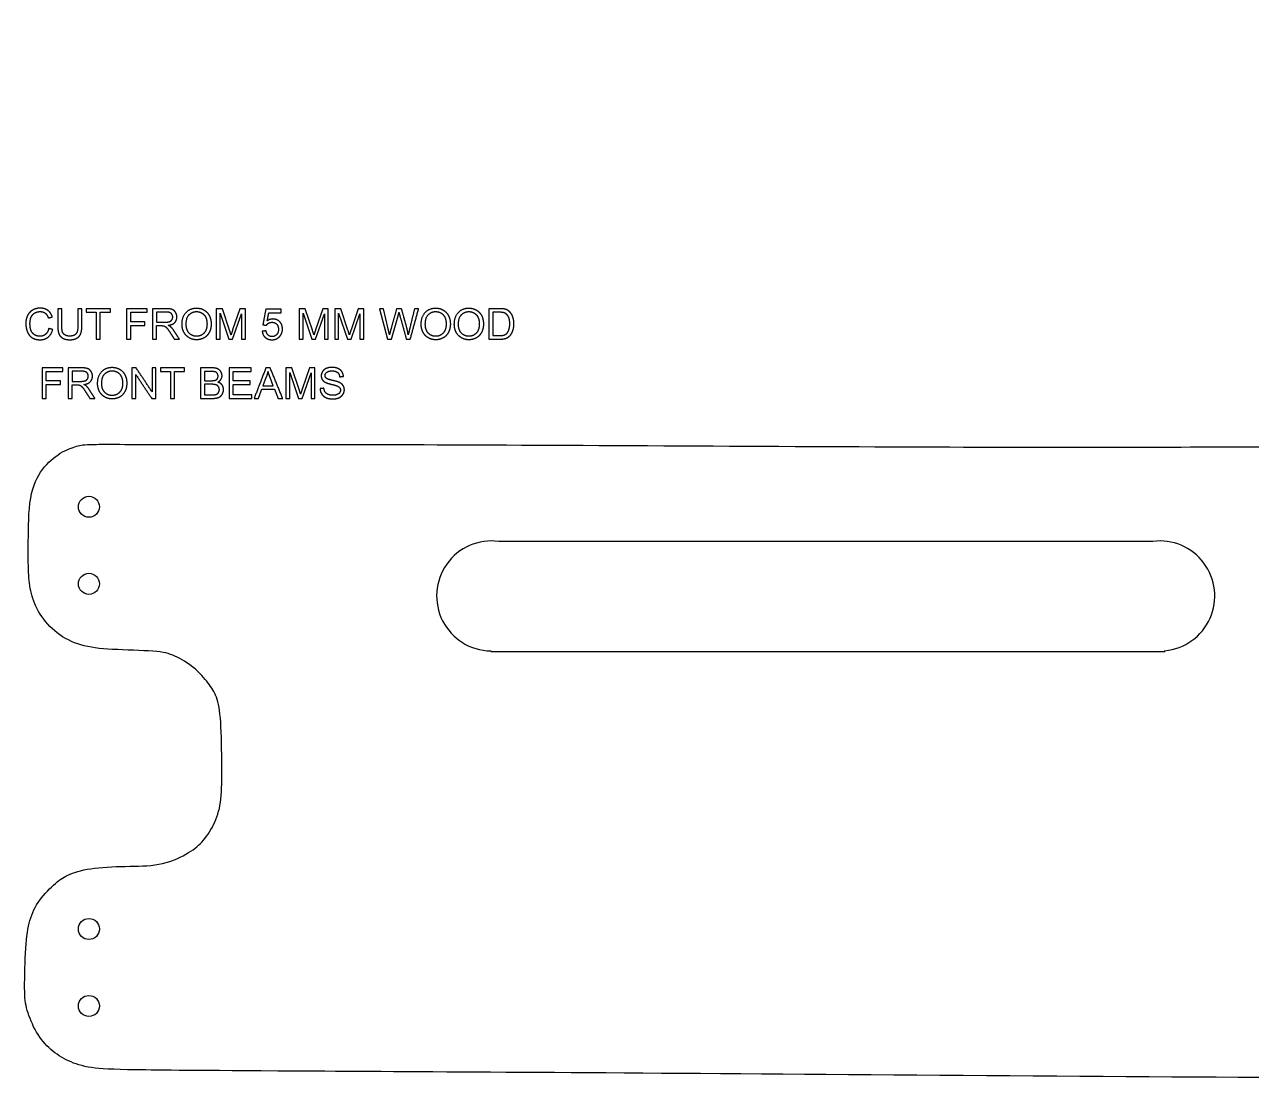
# Model space of a CAD drawing. Header units: millimetres. Extents: x -161 to 656, y -114 to 266.
# Drawn here: x -160.9 to 40, y 93.6 to 266.1 of the extents above; entities that cross this region are included whole.
import ezdxf

# ---------------------------------------------------------------- set-up
doc = ezdxf.new("R2010")
doc.units = ezdxf.units.MM
doc.layers.add('Layer 01', color=12, linetype='Continuous', true_color=0xc80000)
doc.layers.add('Layer 03', color=5, linetype='Continuous', true_color=0x0000ff)

msp = doc.modelspace()

# ---------------------------------------------------------------- linework, layer by layer
at = {"layer": 'Layer 01'}
for p, q in [((-151.53, 219.58), (-152.19, 219.58)), ((-152.19, 219.58), (-152.19, 216.69)), ((-151.53, 216.69), (-151.53, 219.58)), ((-137.74, 219.58), (-139.95, 219.58)), ((-139.95, 219.58), (-139.95, 214.58)), ((-137.71, 219.02), (-139.29, 219.02)), ((-139.29, 219.02), (-139.29, 217.37)), ((-128.52, 219.58), (-129.51, 219.58)), ((-129.51, 219.58), (-129.51, 214.58)), ((-127.34, 216.04), (-128.52, 219.58)), ((-125.64, 219.58), (-126.83, 216.1)), ((-124.75, 219.58), (-125.64, 219.58)), ((-124.75, 214.58), (-124.75, 219.58)), ((-114.94, 219.58), (-115.94, 219.58)), ((-115.94, 219.58), (-115.94, 214.58)), ((-113.76, 216.04), (-114.94, 219.58)), ((-112.06, 219.58), (-113.26, 216.1)), ((-111.17, 219.58), (-112.06, 219.58)), ((-111.17, 214.58), (-111.17, 219.58)), ((-109.13, 219.58), (-110.12, 219.58)), ((-110.12, 219.58), (-110.12, 214.58)), ((-107.95, 216.04), (-109.13, 219.58)), ((-106.25, 219.58), (-107.44, 216.1)), ((-105.36, 219.58), (-106.25, 219.58)), ((-105.36, 214.58), (-105.36, 219.58)), ((-102.13, 219.58), (-102.8, 219.58)), ((-102.8, 219.58), (-101.48, 214.58)), ((-101.37, 216.3), (-102.13, 219.58)), ((-83.18, 219.58), (-84.9, 219.58)), ((-84.9, 219.58), (-84.9, 214.58)), ((-139.29, 217.37), (-137.87, 217.37)), ((-128.88, 214.58), (-128.88, 218.83)), ((-128.88, 218.83), (-127.43, 214.58)), ((-126.84, 214.58), (-125.38, 218.76)), ((-125.38, 218.76), (-125.38, 214.58)), ((-115.3, 214.58), (-115.3, 218.83)), ((-115.3, 218.83), (-113.86, 214.58)), ((-113.26, 214.58), (-111.81, 218.76)), ((-111.81, 218.76), (-111.81, 214.58)), ((-109.49, 214.58), (-109.49, 218.83)), ((-109.49, 218.83), (-108.04, 214.58)), ((-107.45, 214.58), (-105.99, 218.76)), ((-105.99, 218.76), (-105.99, 214.58)), ((-100.8, 214.58), (-99.74, 218.39)), ((-83.19, 218.99), (-84.24, 218.99)), ((-84.24, 218.99), (-84.24, 215.17)), ((-139.29, 214.58), (-139.29, 216.8)), ((-139.29, 216.8), (-138.53, 216.8)), ((-84.24, 215.17), (-83.18, 215.17)), ((-139.95, 214.58), (-139.29, 214.58)), ((-129.51, 214.58), (-128.88, 214.58)), ((-127.43, 214.58), (-126.84, 214.58)), ((-125.38, 214.58), (-124.75, 214.58)), ((-115.94, 214.58), (-115.3, 214.58)), ((-113.86, 214.58), (-113.26, 214.58)), ((-111.81, 214.58), (-111.17, 214.58)), ((-110.12, 214.58), (-109.49, 214.58)), ((-108.04, 214.58), (-107.45, 214.58)), ((-105.99, 214.58), (-105.36, 214.58)), ((-101.48, 214.58), (-100.8, 214.58)), ((-84.9, 214.58), (-83.1, 214.58)), ((-151.56, 209.89), (-153.78, 209.89)), ((-153.78, 209.89), (-153.78, 204.89)), ((-151.54, 209.34), (-153.12, 209.34)), ((-153.12, 209.34), (-153.12, 207.68)), ((-130.23, 209.89), (-132.1, 209.89)), ((-132.1, 209.89), (-132.1, 204.89)), ((-130.44, 209.3), (-131.44, 209.3)), ((-131.44, 209.3), (-131.44, 207.79)), ((-117.13, 209.89), (-118.13, 209.89)), ((-118.13, 209.89), (-118.13, 204.89)), ((-117.49, 204.89), (-117.49, 209.14)), ((-117.49, 209.14), (-116.05, 204.89)), ((-115.95, 206.35), (-117.13, 209.89)), ((-114.25, 209.89), (-115.45, 206.41)), ((-115.45, 204.89), (-114, 209.07)), ((-113.36, 209.89), (-114.25, 209.89)), ((-114, 209.07), (-114, 204.89)), ((-113.36, 204.89), (-113.36, 209.89)), ((-153.12, 207.68), (-151.7, 207.68)), ((-153.12, 204.89), (-153.12, 207.11)), ((-153.12, 207.11), (-152.35, 207.11)), ((-131.44, 207.79), (-130.36, 207.79)), ((-130.29, 207.2), (-131.44, 207.2)), ((-131.44, 207.2), (-131.44, 205.48)), ((-121.32, 208.41), (-121.87, 206.94)), ((-120.18, 206.94), (-120.7, 208.33)), ((-131.44, 205.48), (-130.2, 205.48)), ((-121.87, 206.94), (-120.18, 206.94)), ((-153.78, 204.89), (-153.12, 204.89)), ((-132.1, 204.89), (-130.2, 204.89)), ((-118.13, 204.89), (-117.49, 204.89)), ((-116.05, 204.89), (-115.45, 204.89)), ((-114, 204.89), (-113.36, 204.89))]:
    msp.add_line(p, q, dxfattribs=at)
for points, knots in [([(-156.37, 218.21), (-156.57, 218.9), (-157.08, 219.28), (-157.6, 219.66), (-158.35, 219.66), (-159.01, 219.66), (-159.56, 219.36), (-160.11, 219.06), (-160.41, 218.48), (-160.7, 217.9), (-160.7, 217.12), (-160.7, 216.4), (-160.44, 215.78), (-160.18, 215.15), (-159.67, 214.82), (-159.16, 214.49), (-158.36, 214.49), (-157.58, 214.49), (-157.04, 214.92), (-156.5, 215.35), (-156.29, 216.16)], [-21, -21, -21, -20, -20, -19, -19, -18, -18, -17, -17, -16, -16, -15, -15, -14, -14, -13, -13, -12, -12, -11, -11, -11]), ([(-156.95, 216.33), (-157.08, 215.7), (-157.47, 215.38), (-157.85, 215.06), (-158.41, 215.06), (-158.87, 215.06), (-159.26, 215.3), (-159.65, 215.53), (-159.84, 216.01), (-160.02, 216.48), (-160.02, 217.12), (-160.02, 217.61), (-159.87, 218.08), (-159.71, 218.54), (-159.32, 218.82), (-158.94, 219.1), (-158.36, 219.1), (-157.86, 219.1), (-157.53, 218.85), (-157.2, 218.6), (-157.02, 218.05)], [-32, -32, -32, -31, -31, -30, -30, -29, -29, -28, -28, -27, -27, -26, -26, -25, -25, -24, -24, -23, -23, -22, -22, -22]), ([(-137.87, 217.37), (-137.42, 217.37), (-137.16, 217.47), (-136.91, 217.56), (-136.77, 217.77), (-136.64, 217.97), (-136.64, 218.21), (-136.64, 218.57), (-136.9, 218.8), (-137.16, 219.02), (-137.71, 219.02)], [1, 1, 1, 2, 2, 3, 3, 4, 4, 5, 5, 6, 6, 6]), ([(-137.37, 216.85), (-136.65, 216.95), (-136.3, 217.32), (-135.96, 217.68), (-135.96, 218.21), (-135.96, 218.63), (-136.17, 218.97), (-136.38, 219.31), (-136.72, 219.44), (-137.07, 219.58), (-137.74, 219.58)], [-7, -7, -7, -6, -6, -5, -5, -4, -4, -3, -3, -2, -2, -2]), ([(-135.12, 217.01), (-135.12, 216.36), (-134.84, 215.77), (-134.55, 215.18), (-134, 214.84), (-133.44, 214.49), (-132.74, 214.49), (-132.08, 214.49), (-131.52, 214.8), (-130.96, 215.11), (-130.65, 215.71), (-130.35, 216.31), (-130.35, 217.07), (-130.35, 217.82), (-130.64, 218.41), (-130.93, 219), (-131.48, 219.33), (-132.04, 219.67), (-132.73, 219.67), (-133.79, 219.67), (-134.46, 218.96), (-135.12, 218.26), (-135.12, 217.01)], [-11, -11, -11, -10, -10, -9, -9, -8, -8, -7, -7, -6, -6, -5, -5, -4, -4, -3, -3, -2, -2, -1, -1, 0, 0, 0]), ([(-134.44, 217), (-134.44, 216.1), (-133.96, 215.58), (-133.47, 215.06), (-132.74, 215.06), (-131.99, 215.06), (-131.51, 215.59), (-131.03, 216.11), (-131.03, 217.07), (-131.03, 217.68), (-131.23, 218.14), (-131.44, 218.59), (-131.84, 218.85), (-132.23, 219.1), (-132.73, 219.1), (-133.43, 219.1), (-133.94, 218.61), (-134.44, 218.13), (-134.44, 217)], [0, 0, 0, 1, 1, 2, 2, 3, 3, 4, 4, 5, 5, 6, 6, 7, 7, 8, 8, 9, 9, 9]), ([(-95.96, 217.01), (-95.96, 216.36), (-95.68, 215.77), (-95.39, 215.18), (-94.84, 214.84), (-94.28, 214.49), (-93.57, 214.49), (-92.92, 214.49), (-92.36, 214.8), (-91.8, 215.11), (-91.49, 215.71), (-91.18, 216.31), (-91.18, 217.07), (-91.18, 217.82), (-91.48, 218.41), (-91.77, 219), (-92.32, 219.33), (-92.88, 219.67), (-93.57, 219.67), (-94.63, 219.67), (-95.3, 218.96), (-95.96, 218.26), (-95.96, 217.01)], [-11, -11, -11, -10, -10, -9, -9, -8, -8, -7, -7, -6, -6, -5, -5, -4, -4, -3, -3, -2, -2, -1, -1, 0, 0, 0]), ([(-95.28, 217), (-95.28, 216.1), (-94.8, 215.58), (-94.31, 215.06), (-93.58, 215.06), (-92.83, 215.06), (-92.35, 215.59), (-91.87, 216.11), (-91.87, 217.07), (-91.87, 217.68), (-92.07, 218.14), (-92.28, 218.59), (-92.68, 218.85), (-93.07, 219.1), (-93.57, 219.1), (-94.27, 219.1), (-94.78, 218.61), (-95.28, 218.13), (-95.28, 217)], [0, 0, 0, 1, 1, 2, 2, 3, 3, 4, 4, 5, 5, 6, 6, 7, 7, 8, 8, 9, 9, 9]), ([(-90.53, 217.01), (-90.53, 216.36), (-90.25, 215.77), (-89.96, 215.18), (-89.41, 214.84), (-88.85, 214.49), (-88.14, 214.49), (-87.49, 214.49), (-86.93, 214.8), (-86.37, 215.11), (-86.06, 215.71), (-85.76, 216.31), (-85.76, 217.07), (-85.76, 217.82), (-86.05, 218.41), (-86.34, 219), (-86.89, 219.33), (-87.45, 219.67), (-88.14, 219.67), (-89.2, 219.67), (-89.87, 218.96), (-90.53, 218.26), (-90.53, 217.01)], [-11, -11, -11, -10, -10, -9, -9, -8, -8, -7, -7, -6, -6, -5, -5, -4, -4, -3, -3, -2, -2, -1, -1, 0, 0, 0]), ([(-89.85, 217), (-89.85, 216.1), (-89.37, 215.58), (-88.88, 215.06), (-88.15, 215.06), (-87.4, 215.06), (-86.92, 215.59), (-86.44, 216.11), (-86.44, 217.07), (-86.44, 217.68), (-86.64, 218.14), (-86.85, 218.59), (-87.25, 218.85), (-87.64, 219.1), (-88.14, 219.1), (-88.84, 219.1), (-89.35, 218.61), (-89.85, 218.13), (-89.85, 217)], [0, 0, 0, 1, 1, 2, 2, 3, 3, 4, 4, 5, 5, 6, 6, 7, 7, 8, 8, 9, 9, 9]), ([(-83.1, 214.58), (-82.65, 214.58), (-82.3, 214.67), (-81.95, 214.75), (-81.7, 214.92), (-81.45, 215.08), (-81.25, 215.37), (-81.04, 215.66), (-80.91, 216.1), (-80.77, 216.54), (-80.77, 217.11), (-80.77, 217.77), (-80.97, 218.29), (-81.16, 218.81), (-81.56, 219.15), (-81.86, 219.41), (-82.29, 219.51), (-82.6, 219.58), (-83.18, 219.58)], [-11, -11, -11, -10, -10, -9, -9, -8, -8, -7, -7, -6, -6, -5, -5, -4, -4, -3, -3, -2, -2, -2]), ([(-121.99, 215.89), (-121.93, 215.26), (-121.5, 214.88), (-121.07, 214.49), (-120.38, 214.49), (-119.55, 214.49), (-119.07, 215.1), (-118.68, 215.6), (-118.68, 216.27), (-118.68, 216.99), (-119.13, 217.44), (-119.58, 217.89), (-120.23, 217.89), (-120.72, 217.89), (-121.17, 217.58)], [-29, -29, -29, -28, -28, -27, -27, -26, -26, -25, -25, -24, -24, -23, -23, -22, -22, -22]), ([(-121.3, 216.87), (-121.17, 217.08), (-120.93, 217.22), (-120.69, 217.35), (-120.39, 217.35), (-119.92, 217.35), (-119.62, 217.05), (-119.33, 216.74), (-119.33, 216.22), (-119.33, 215.67), (-119.63, 215.33), (-119.94, 215), (-120.38, 215), (-120.75, 215), (-121.01, 215.24), (-121.27, 215.47), (-121.35, 215.94)], [-16, -16, -16, -15, -15, -14, -14, -13, -13, -12, -12, -11, -11, -10, -10, -9, -9, -8, -8, -8]), ([(-83.18, 215.17), (-82.68, 215.17), (-82.4, 215.26), (-82.12, 215.35), (-81.95, 215.52), (-81.72, 215.76), (-81.59, 216.15), (-81.45, 216.55), (-81.45, 217.12), (-81.45, 217.9), (-81.71, 218.32), (-81.97, 218.74), (-82.34, 218.88), (-82.6, 218.99), (-83.19, 218.99)], [1, 1, 1, 2, 2, 3, 3, 4, 4, 5, 5, 6, 6, 7, 7, 8, 8, 8]), ([(-155.46, 216.69), (-155.46, 215.9), (-155.27, 215.44), (-155.08, 214.98), (-154.63, 214.74), (-154.19, 214.49), (-153.49, 214.49), (-152.76, 214.49), (-152.32, 214.77), (-151.87, 215.05), (-151.7, 215.49), (-151.53, 215.94), (-151.53, 216.69)], [-8, -8, -8, -7, -7, -6, -6, -5, -5, -4, -4, -3, -3, -2, -2, -2]), ([(-152.19, 216.69), (-152.19, 215.75), (-152.5, 215.42), (-152.81, 215.09), (-153.54, 215.09), (-153.97, 215.09), (-154.26, 215.26), (-154.56, 215.43), (-154.68, 215.73), (-154.8, 216.04), (-154.8, 216.69)], [-16, -16, -16, -15, -15, -14, -14, -13, -13, -12, -12, -11, -11, -11]), ([(-138.16, 216.77), (-138, 216.74), (-137.86, 216.64), (-137.71, 216.55), (-137.52, 216.31), (-137.33, 216.07), (-137.04, 215.62)], [-15, -15, -15, -14, -14, -13, -13, -12, -12, -12]), ([(-136.42, 215.94), (-136.68, 216.34), (-136.97, 216.6), (-137.11, 216.73), (-137.37, 216.85)], [-9, -9, -9, -8, -8, -7, -7, -7]), ([(-151.7, 207.68), (-151.24, 207.68), (-150.99, 207.78), (-150.73, 207.87), (-150.6, 208.08), (-150.47, 208.28), (-150.47, 208.52), (-150.47, 208.88), (-150.72, 209.11), (-150.98, 209.34), (-151.54, 209.34)], [1, 1, 1, 2, 2, 3, 3, 4, 4, 5, 5, 6, 6, 6]), ([(-151.19, 207.16), (-150.47, 207.26), (-150.13, 207.63), (-149.79, 207.99), (-149.79, 208.52), (-149.79, 208.94), (-149.99, 209.28), (-150.2, 209.62), (-150.55, 209.75), (-150.9, 209.89), (-151.56, 209.89)], [-7, -7, -7, -6, -6, -5, -5, -4, -4, -3, -3, -2, -2, -2]), ([(-148.95, 207.32), (-148.95, 206.67), (-148.66, 206.08), (-148.38, 205.49), (-147.82, 205.15), (-147.27, 204.81), (-146.56, 204.81), (-145.91, 204.81), (-145.35, 205.11), (-144.79, 205.42), (-144.48, 206.02), (-144.17, 206.62), (-144.17, 207.38), (-144.17, 208.13), (-144.46, 208.72), (-144.75, 209.31), (-145.31, 209.65), (-145.87, 209.98), (-146.56, 209.98), (-147.61, 209.98), (-148.28, 209.27), (-148.95, 208.57), (-148.95, 207.32)], [-11, -11, -11, -10, -10, -9, -9, -8, -8, -7, -7, -6, -6, -5, -5, -4, -4, -3, -3, -2, -2, -1, -1, 0, 0, 0]), ([(-148.27, 207.31), (-148.27, 206.41), (-147.78, 205.89), (-147.3, 205.37), (-146.56, 205.37), (-145.82, 205.37), (-145.34, 205.9), (-144.85, 206.42), (-144.85, 207.39), (-144.85, 208), (-145.06, 208.45), (-145.27, 208.91), (-145.66, 209.16), (-146.06, 209.41), (-146.55, 209.41), (-147.26, 209.41), (-147.76, 208.92), (-148.27, 208.44), (-148.27, 207.31)], [0, 0, 0, 1, 1, 2, 2, 3, 3, 4, 4, 5, 5, 6, 6, 7, 7, 8, 8, 9, 9, 9]), ([(-130.36, 207.79), (-129.92, 207.79), (-129.73, 207.85), (-129.48, 207.92), (-129.35, 208.09), (-129.22, 208.27), (-129.22, 208.53), (-129.22, 208.78), (-129.34, 208.97), (-129.46, 209.16), (-129.68, 209.23), (-129.9, 209.3), (-130.44, 209.3)], [1, 1, 1, 2, 2, 3, 3, 4, 4, 5, 5, 6, 6, 7, 7, 7]), ([(-129.27, 207.55), (-128.92, 207.72), (-128.75, 208.01), (-128.57, 208.29), (-128.57, 208.61), (-128.57, 208.95), (-128.77, 209.27), (-128.96, 209.58), (-129.31, 209.74), (-129.66, 209.89), (-130.23, 209.89)], [-7, -7, -7, -6, -6, -5, -5, -4, -4, -3, -3, -2, -2, -2]), ([(-112.52, 206.5), (-112.5, 205.99), (-112.24, 205.6), (-111.98, 205.2), (-111.53, 205), (-111.07, 204.81), (-110.39, 204.81), (-109.85, 204.81), (-109.43, 205), (-109, 205.2), (-108.77, 205.55), (-108.54, 205.9), (-108.54, 206.3), (-108.54, 206.7), (-108.75, 207.01), (-108.96, 207.32), (-109.39, 207.52), (-109.69, 207.66), (-110.5, 207.84), (-111.31, 208.02), (-111.5, 208.2), (-111.69, 208.37), (-111.69, 208.64), (-111.69, 208.95), (-111.42, 209.17), (-111.14, 209.39), (-110.54, 209.39), (-109.97, 209.39), (-109.67, 209.15), (-109.38, 208.91), (-109.32, 208.43)], [-50, -50, -50, -49, -49, -48, -48, -47, -47, -46, -46, -45, -45, -44, -44, -43, -43, -42, -42, -41, -41, -40, -40, -39, -39, -38, -38, -37, -37, -36, -36, -35, -35, -35]), ([(-108.69, 208.48), (-108.71, 208.92), (-108.94, 209.27), (-109.16, 209.61), (-109.59, 209.79), (-110.01, 209.97), (-110.57, 209.97), (-111.07, 209.97), (-111.49, 209.8), (-111.9, 209.63), (-112.11, 209.3), (-112.33, 208.97), (-112.33, 208.6), (-112.33, 208.25), (-112.15, 207.97), (-111.98, 207.7), (-111.62, 207.51), (-111.34, 207.36), (-110.65, 207.2), (-109.97, 207.03), (-109.76, 206.95), (-109.45, 206.83), (-109.31, 206.66), (-109.18, 206.48), (-109.18, 206.25), (-109.18, 206.02), (-109.32, 205.82), (-109.46, 205.62), (-109.75, 205.51), (-110.04, 205.4), (-110.42, 205.4), (-110.85, 205.4), (-111.19, 205.55), (-111.53, 205.69), (-111.69, 205.94), (-111.85, 206.18), (-111.89, 206.55)], [-34, -34, -34, -33, -33, -32, -32, -31, -31, -30, -30, -29, -29, -28, -28, -27, -27, -26, -26, -25, -25, -24, -24, -23, -23, -22, -22, -21, -21, -20, -20, -19, -19, -18, -18, -17, -17, -16, -16, -16]), ([(-151.98, 207.09), (-151.83, 207.05), (-151.68, 206.95), (-151.53, 206.86), (-151.35, 206.62), (-151.16, 206.38), (-150.87, 205.93)], [-15, -15, -15, -14, -14, -13, -13, -12, -12, -12]), ([(-150.25, 206.25), (-150.5, 206.65), (-150.79, 206.92), (-150.93, 207.04), (-151.19, 207.16)], [-9, -9, -9, -8, -8, -7, -7, -7]), ([(-130.2, 205.48), (-129.88, 205.48), (-129.75, 205.5), (-129.52, 205.54), (-129.37, 205.64), (-129.21, 205.74), (-129.11, 205.92), (-129.01, 206.1), (-129.01, 206.34), (-129.01, 206.62), (-129.16, 206.82), (-129.3, 207.03), (-129.56, 207.11), (-129.81, 207.2), (-130.29, 207.2)], [1, 1, 1, 2, 2, 3, 3, 4, 4, 5, 5, 6, 6, 7, 7, 8, 8, 8]), ([(-130.2, 204.89), (-129.72, 204.89), (-129.39, 204.97), (-129.06, 205.06), (-128.84, 205.22), (-128.63, 205.38), (-128.48, 205.69), (-128.33, 205.99), (-128.33, 206.34), (-128.33, 206.78), (-128.57, 207.1), (-128.82, 207.42), (-129.27, 207.55)], [-13, -13, -13, -12, -12, -11, -11, -10, -10, -9, -9, -8, -8, -7, -7, -7])]:
    msp.add_open_spline(points, degree=2, knots=knots, dxfattribs=at)
for points in [[(-154.8, 219.58), (-155.13, 219.58), (-155.46, 219.58)], [(-155.46, 219.58), (-155.46, 218.13), (-155.46, 216.69)], [(-154.8, 216.69), (-154.8, 218.13), (-154.8, 219.58)], [(-146.85, 219.58), (-148.83, 219.58), (-150.81, 219.58)], [(-150.81, 219.58), (-150.81, 219.28), (-150.81, 218.99)], [(-146.85, 218.99), (-146.85, 219.28), (-146.85, 219.58)], [(-140.82, 219.58), (-142.51, 219.58), (-144.19, 219.58)], [(-144.19, 219.58), (-144.19, 217.08), (-144.19, 214.58)], [(-140.82, 218.99), (-140.82, 219.28), (-140.82, 219.58)], [(-121.4, 219.51), (-121.64, 218.23), (-121.88, 216.94)], [(-118.91, 219.51), (-120.15, 219.51), (-121.4, 219.51)], [(-118.91, 218.92), (-118.91, 219.22), (-118.91, 219.51)], [(-99.98, 219.58), (-100.45, 217.89), (-100.93, 216.2)], [(-99.18, 219.58), (-99.58, 219.58), (-99.98, 219.58)], [(-98.47, 217.05), (-98.82, 218.31), (-99.18, 219.58)], [(-97.04, 219.58), (-97.44, 217.97), (-97.83, 216.37)], [(-97.75, 214.58), (-97.06, 217.08), (-96.38, 219.58)], [(-96.38, 219.58), (-96.71, 219.58), (-97.04, 219.58)], [(-157.02, 218.05), (-156.7, 218.13), (-156.37, 218.21)], [(-150.81, 218.99), (-149.98, 218.99), (-149.16, 218.99)], [(-149.16, 218.99), (-149.16, 216.78), (-149.16, 214.58)], [(-148.5, 214.58), (-148.5, 216.78), (-148.5, 218.99)], [(-148.5, 218.99), (-147.67, 218.99), (-146.85, 218.99)], [(-143.53, 217.44), (-143.53, 218.21), (-143.53, 218.99)], [(-143.53, 218.99), (-142.18, 218.99), (-140.82, 218.99)], [(-141.19, 217.44), (-142.36, 217.44), (-143.53, 217.44)], [(-141.19, 216.85), (-141.19, 217.14), (-141.19, 217.44)], [(-121.17, 217.58), (-121.04, 218.25), (-120.91, 218.92)], [(-120.91, 218.92), (-119.91, 218.92), (-118.91, 218.92)], [(-99.74, 218.39), (-99.67, 218.63), (-99.6, 218.97)], [(-99.6, 218.97), (-99.57, 218.86), (-99.44, 218.39)], [(-99.44, 218.39), (-98.91, 216.48), (-98.39, 214.58)], [(-98.08, 215.28), (-98.2, 216.11), (-98.47, 217.05)], [(-156.29, 216.16), (-156.62, 216.25), (-156.95, 216.33)], [(-143.53, 214.58), (-143.53, 215.71), (-143.53, 216.85)], [(-143.53, 216.85), (-142.36, 216.85), (-141.19, 216.85)], [(-138.53, 216.8), (-138.27, 216.8), (-138.16, 216.77)], [(-137.04, 215.62), (-136.71, 215.1), (-136.38, 214.58)], [(-135.55, 214.58), (-135.99, 215.26), (-136.42, 215.94)], [(-127.1, 215.3), (-127.17, 215.54), (-127.34, 216.04)], [(-126.83, 216.1), (-127.01, 215.57), (-127.1, 215.3)], [(-121.35, 215.94), (-121.67, 215.92), (-121.99, 215.89)], [(-121.88, 216.94), (-121.59, 216.9), (-121.3, 216.87)], [(-113.52, 215.3), (-113.6, 215.54), (-113.76, 216.04)], [(-113.26, 216.1), (-113.44, 215.57), (-113.52, 215.3)], [(-107.71, 215.3), (-107.78, 215.54), (-107.95, 216.04)], [(-107.44, 216.1), (-107.62, 215.57), (-107.71, 215.3)], [(-101.15, 215.28), (-101.24, 215.79), (-101.37, 216.3)], [(-100.93, 216.2), (-100.96, 216.08), (-101.15, 215.28)], [(-97.83, 216.37), (-97.98, 215.75), (-98.08, 215.28)], [(-149.16, 214.58), (-148.83, 214.58), (-148.5, 214.58)], [(-144.19, 214.58), (-143.86, 214.58), (-143.53, 214.58)], [(-136.38, 214.58), (-135.97, 214.58), (-135.55, 214.58)], [(-98.39, 214.58), (-98.07, 214.58), (-97.75, 214.58)], [(-154.65, 209.89), (-156.33, 209.89), (-158.02, 209.89)], [(-158.02, 209.89), (-158.02, 207.39), (-158.02, 204.89)], [(-157.36, 207.75), (-157.36, 208.52), (-157.36, 209.3)], [(-157.36, 209.3), (-156, 209.3), (-154.65, 209.3)], [(-154.65, 209.3), (-154.65, 209.59), (-154.65, 209.89)], [(-142.65, 209.89), (-142.99, 209.89), (-143.33, 209.89)], [(-143.33, 209.89), (-143.33, 207.39), (-143.33, 204.89)], [(-140.02, 205.96), (-141.34, 207.93), (-142.65, 209.89)], [(-139.39, 209.89), (-139.71, 209.89), (-140.02, 209.89)], [(-140.02, 209.89), (-140.02, 207.93), (-140.02, 205.96)], [(-139.39, 204.89), (-139.39, 207.39), (-139.39, 209.89)], [(-134.69, 209.89), (-136.67, 209.89), (-138.65, 209.89)], [(-138.65, 209.89), (-138.65, 209.59), (-138.65, 209.3)], [(-138.65, 209.3), (-137.83, 209.3), (-137.01, 209.3)], [(-137.01, 209.3), (-137.01, 207.09), (-137.01, 204.89)], [(-136.35, 204.89), (-136.35, 207.09), (-136.35, 209.3)], [(-136.35, 209.3), (-135.52, 209.3), (-134.69, 209.3)], [(-134.69, 209.3), (-134.69, 209.59), (-134.69, 209.89)], [(-123.79, 209.89), (-125.6, 209.89), (-127.41, 209.89)], [(-127.41, 209.89), (-127.41, 207.39), (-127.41, 204.89)], [(-126.74, 207.77), (-126.74, 208.53), (-126.74, 209.3)], [(-126.74, 209.3), (-125.27, 209.3), (-123.79, 209.3)], [(-123.79, 209.3), (-123.79, 209.59), (-123.79, 209.89)], [(-121.39, 209.89), (-122.35, 207.39), (-123.31, 204.89)], [(-120.68, 209.89), (-121.04, 209.89), (-121.39, 209.89)], [(-121.05, 209.36), (-121.15, 208.88), (-121.32, 208.41)], [(-120.7, 208.33), (-120.94, 208.96), (-121.05, 209.36)], [(-118.64, 204.89), (-119.66, 207.39), (-120.68, 209.89)], [(-155.01, 207.75), (-156.19, 207.75), (-157.36, 207.75)], [(-157.36, 204.89), (-157.36, 206.03), (-157.36, 207.16)], [(-157.36, 207.16), (-156.19, 207.16), (-155.01, 207.16)], [(-155.01, 207.16), (-155.01, 207.46), (-155.01, 207.75)], [(-152.35, 207.11), (-152.1, 207.11), (-151.98, 207.09)], [(-142.69, 204.89), (-142.69, 206.85), (-142.69, 208.82)], [(-142.69, 208.82), (-141.38, 206.85), (-140.07, 204.89)], [(-123.98, 207.77), (-125.36, 207.77), (-126.74, 207.77)], [(-126.74, 205.48), (-126.74, 206.33), (-126.74, 207.18)], [(-126.74, 207.18), (-125.36, 207.18), (-123.98, 207.18)], [(-123.98, 207.18), (-123.98, 207.47), (-123.98, 207.77)], [(-109.32, 208.43), (-109.01, 208.46), (-108.69, 208.48)], [(-150.87, 205.93), (-150.54, 205.41), (-150.21, 204.89)], [(-149.38, 204.89), (-149.81, 205.57), (-150.25, 206.25)], [(-123.68, 205.48), (-125.21, 205.48), (-126.74, 205.48)], [(-123.68, 204.89), (-123.68, 205.19), (-123.68, 205.48)], [(-122.61, 204.89), (-122.34, 205.65), (-122.06, 206.4)], [(-122.06, 206.4), (-121.02, 206.4), (-119.97, 206.4)], [(-119.97, 206.4), (-119.68, 205.65), (-119.39, 204.89)], [(-115.71, 205.61), (-115.79, 205.86), (-115.95, 206.35)], [(-115.45, 206.41), (-115.63, 205.88), (-115.71, 205.61)], [(-111.89, 206.55), (-112.21, 206.52), (-112.52, 206.5)], [(-158.02, 204.89), (-157.69, 204.89), (-157.36, 204.89)], [(-150.21, 204.89), (-149.79, 204.89), (-149.38, 204.89)], [(-143.33, 204.89), (-143.01, 204.89), (-142.69, 204.89)], [(-140.07, 204.89), (-139.73, 204.89), (-139.39, 204.89)], [(-137.01, 204.89), (-136.68, 204.89), (-136.35, 204.89)], [(-127.41, 204.89), (-125.54, 204.89), (-123.68, 204.89)], [(-123.31, 204.89), (-122.96, 204.89), (-122.61, 204.89)], [(-119.39, 204.89), (-119.01, 204.89), (-118.64, 204.89)]]:
    msp.add_open_spline(points, degree=2, dxfattribs=at)
at = {"layer": 'Layer 03'}
for points in [[(23.83, 181.49), (-83.25, 181.49)], [(-84.56, 163.57), (-84.56, 163.45), (25.83, 163.45), (25.83, 163.6)]]:
    msp.add_lwpolyline(points, dxfattribs=at)
for centre in [(-150.37, 187.15), (-150.37, 174.54), (-150.37, 118.04), (-150.37, 105.44)]:
    msp.add_circle(centre, 1.72, dxfattribs=at)
for centre, start, end in [((-84.43, 172.56), 82.4961, 269.1289), ((25, 172.56), 275.2605, 97.5039), ((25, 172.56), 275.2605, 97.5039)]:
    msp.add_arc(centre, 9, start, end, dxfattribs=at)
msp.add_open_spline([(-136.26, 197.36), (-144.53, 197.36), (-150.86, 197.43), (-152.14, 197.17), (-155.01, 196.21), (-158.12, 193.5), (-160.25, 189.27), (-160.3, 180.87), (-160.32, 176.2), (-159.95, 173), (-158.6, 169.57), (-155.73, 166.29), (-151.82, 164.3), (-147.03, 163.74), (-138.97, 163.58), (-136.42, 162.94), (-132.99, 160.87), (-130.68, 158.16), (-129.4, 156.24), (-128.68, 152.65), (-128.6, 144.36), (-128.6, 139.01), (-129.56, 135.5), (-131.63, 132.31), (-133.63, 130.63), (-138.17, 128.4), (-143.52, 128.32), (-149.82, 128.16), (-153.81, 127.04), (-155.65, 125.77), (-158.68, 122.82), (-160.19, 119.55), (-160.75, 115.56), (-160.99, 107.5), (-160.67, 104.95), (-159.08, 100.96), (-156.68, 98.17), (-153.81, 96.33), (-150.3, 95.21), (-144.72, 94.97), (-126.69, 94.82), (-47.78, 94.4), (97.36, 93.2), (102.24, 94.33), (107.11, 96.2), (120.61, 110.45), (185.86, 176.07), (231.23, 221.44), (236.83, 226.97), (239.31, 229.96), (240.55, 233.06), (240.96, 236.46), (240.86, 249.16), (240.96, 256.49), (239.51, 259.89), (236.73, 263.2), (232.29, 265.67), (228.37, 265.98), (198.12, 266.09), (179.03, 266.09), (177.06, 265.46), (174.76, 264.7), (170.5, 261.64), (159.56, 251.14), (140.98, 233.32), (113.86, 207.85), (105.67, 199.76), (98.78, 197.13), (82.05, 197.02), (47.72, 197.02), (-0.82, 196.8), (-101.24, 197.43), (-127.99, 197.36), (-136.26, 197.36)], degree=3, dxfattribs=at)

doc.saveas('drawing.dxf')
